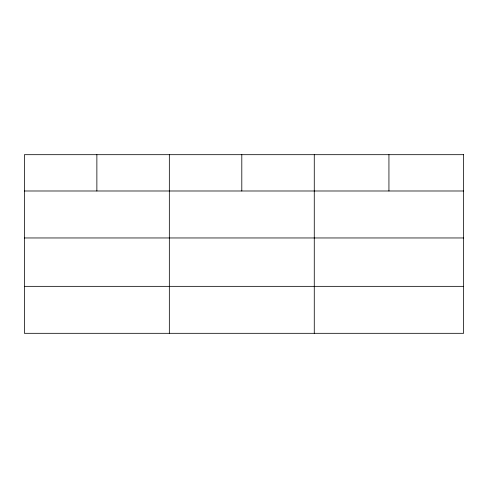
<?xml version="1.0" encoding="UTF-8"?>
<svg xmlns="http://www.w3.org/2000/svg" width="488" height="488" viewBox="0 0 488 488"><rect width="100%" height="100%" fill="white"/><g stroke="black" fill="none" stroke-linecap="round" stroke-linejoin="round"><path stroke-width="0.73" d="M24.4 190.991L463.6 190.991M24.4 237.961L463.6 237.961M24.4 286.346L463.6 286.346M388.936 154.684L388.936 190.991M314.272 154.684L314.272 333.316M241.804 154.684L241.804 190.991M169.336 154.684L169.336 333.316M96.868 154.684L96.868 190.991M463.6 154.684L24.4 154.684L24.4 333.316L463.6 333.316L463.6 154.684"/></g></svg>
